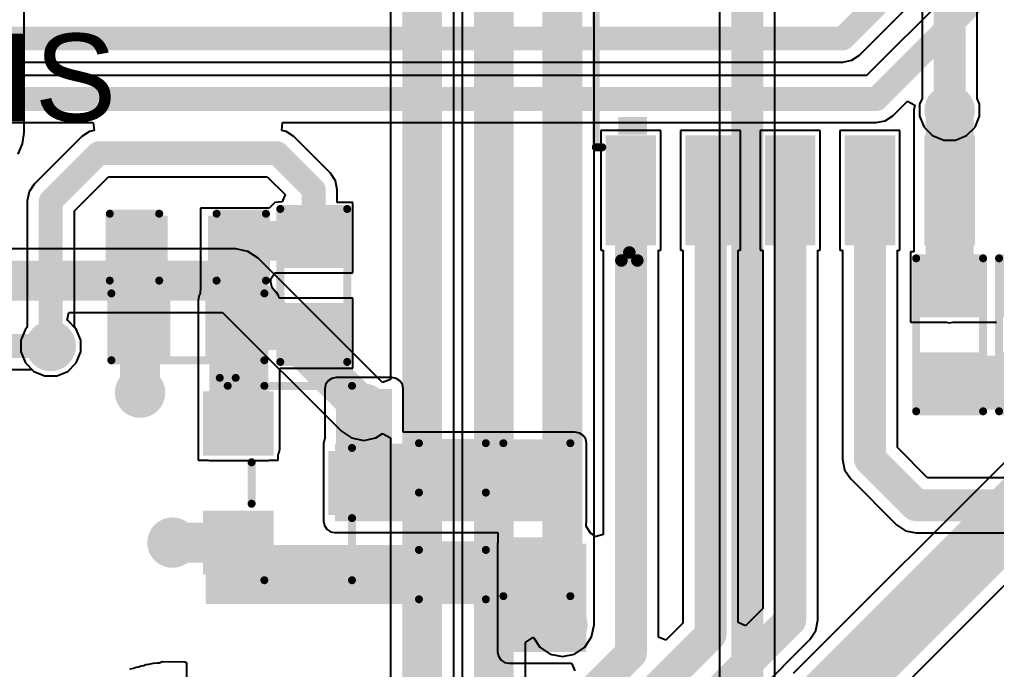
# Model space of a CAD drawing. Header units: millimetres. Extents: x -5 to 123, y 0 to 98.
# Drawn here: x 93.3 to 108.87, y 28.55 to 38.91 of the extents above; entities that cross this region are included whole.
import ezdxf

# ---------------------------------------------------------------- set-up
doc = ezdxf.new("R2010")
doc.units = ezdxf.units.MM
for name, color, linetype in [('BottomLayer', 5, 'Continuous'), ('BottomSolder', 6, 'Continuous'), ('TopLayer', 1, 'Continuous'), ('TopOverlay', 2, 'Continuous'), ('TopPaste', 8, 'Continuous'), ('TopSolder', 216, 'Continuous'), ('ViaHoleLayer', 16, 'Continuous')]:
    doc.layers.add(name, color=color, linetype=linetype)
doc.styles.add('Arial', font='', dxfattribs={"height": 0.2})
doc.styles.get('Arial').set_extended_font_data('Arial')

# ---------------------------------------------------------------- blocks, each defined once
blk = doc.blocks.new('SOIC_16_36')
at = {"layer": 'TopLayer'}
for points in [[(-3.475, 4.745), (-1.925, 4.745), (-1.925, 4.145), (-3.475, 4.145)], [(1.925, 4.745), (3.475, 4.745), (3.475, 4.145), (1.925, 4.145)], [(-3.475, 3.475), (-1.925, 3.475), (-1.925, 2.875), (-3.475, 2.875)], [(1.925, 3.475), (3.475, 3.475), (3.475, 2.875), (1.925, 2.875)], [(-3.475, 2.205), (-1.925, 2.205), (-1.925, 1.605), (-3.475, 1.605)], [(1.925, 2.205), (3.475, 2.205), (3.475, 1.605), (1.925, 1.605)], [(-3.475, 0.935), (-1.925, 0.935), (-1.925, 0.335), (-3.475, 0.335)], [(1.925, 0.935), (3.475, 0.935), (3.475, 0.335), (1.925, 0.335)], [(-3.475, -0.335), (-1.925, -0.335), (-1.925, -0.935), (-3.475, -0.935)], [(1.925, -0.335), (3.475, -0.335), (3.475, -0.935), (1.925, -0.935)], [(-3.475, -1.605), (-1.925, -1.605), (-1.925, -2.205), (-3.475, -2.205)], [(1.925, -1.605), (3.475, -1.605), (3.475, -2.205), (1.925, -2.205)], [(-3.475, -2.875), (-1.925, -2.875), (-1.925, -3.475), (-3.475, -3.475)], [(1.925, -2.875), (3.475, -2.875), (3.475, -3.475), (1.925, -3.475)], [(-3.475, -4.145), (-1.925, -4.145), (-1.925, -4.745), (-3.475, -4.745)], [(1.925, -4.145), (3.475, -4.145), (3.475, -4.745), (1.925, -4.745)]]:
    blk.add_hatch(color=1, dxfattribs=at).paths.add_polyline_path(points)
at = {"layer": 'TopOverlay'}
blk.add_hatch(color=2, dxfattribs=at).paths.add_polyline_path([(-1.811, 4.191), (-1.532, 4.191), (-1.532, 4.648), (-1.811, 4.648)])
at = {"layer": 'TopPaste'}
for points in [[(-3.475, 4.745), (-1.925, 4.745), (-1.925, 4.145), (-3.475, 4.145)], [(1.925, 4.745), (3.475, 4.745), (3.475, 4.145), (1.925, 4.145)], [(-3.475, 3.475), (-1.925, 3.475), (-1.925, 2.875), (-3.475, 2.875)], [(1.925, 3.475), (3.475, 3.475), (3.475, 2.875), (1.925, 2.875)], [(-3.475, 2.205), (-1.925, 2.205), (-1.925, 1.605), (-3.475, 1.605)], [(1.925, 2.205), (3.475, 2.205), (3.475, 1.605), (1.925, 1.605)], [(-3.475, 0.935), (-1.925, 0.935), (-1.925, 0.335), (-3.475, 0.335)], [(1.925, 0.935), (3.475, 0.935), (3.475, 0.335), (1.925, 0.335)], [(-3.475, -0.335), (-1.925, -0.335), (-1.925, -0.935), (-3.475, -0.935)], [(1.925, -0.335), (3.475, -0.335), (3.475, -0.935), (1.925, -0.935)], [(-3.475, -1.605), (-1.925, -1.605), (-1.925, -2.205), (-3.475, -2.205)], [(1.925, -1.605), (3.475, -1.605), (3.475, -2.205), (1.925, -2.205)], [(-3.475, -2.875), (-1.925, -2.875), (-1.925, -3.475), (-3.475, -3.475)], [(1.925, -2.875), (3.475, -2.875), (3.475, -3.475), (1.925, -3.475)], [(-3.475, -4.145), (-1.925, -4.145), (-1.925, -4.745), (-3.475, -4.745)], [(1.925, -4.145), (3.475, -4.145), (3.475, -4.745), (1.925, -4.745)]]:
    blk.add_hatch(color=8, dxfattribs=at).paths.add_polyline_path(points)
at = {"layer": 'TopSolder'}
for points in [[(-3.577, 4.847), (-1.823, 4.847), (-1.823, 4.043), (-3.577, 4.043)], [(1.823, 4.847), (3.577, 4.847), (3.577, 4.043), (1.823, 4.043)], [(-3.577, 3.577), (-1.823, 3.577), (-1.823, 2.773), (-3.577, 2.773)], [(1.823, 3.577), (3.577, 3.577), (3.577, 2.773), (1.823, 2.773)], [(-3.577, 2.307), (-1.823, 2.307), (-1.823, 1.503), (-3.577, 1.503)], [(1.823, 2.307), (3.577, 2.307), (3.577, 1.503), (1.823, 1.503)], [(-3.577, 1.037), (-1.823, 1.037), (-1.823, 0.233), (-3.577, 0.233)], [(1.823, 1.037), (3.577, 1.037), (3.577, 0.233), (1.823, 0.233)], [(-3.577, -0.233), (-1.823, -0.233), (-1.823, -1.037), (-3.577, -1.037)], [(1.823, -0.233), (3.577, -0.233), (3.577, -1.037), (1.823, -1.037)], [(-3.577, -1.503), (-1.823, -1.503), (-1.823, -2.307), (-3.577, -2.307)], [(1.823, -1.503), (3.577, -1.503), (3.577, -2.307), (1.823, -2.307)], [(-3.577, -2.773), (-1.823, -2.773), (-1.823, -3.577), (-3.577, -3.577)], [(1.823, -2.773), (3.577, -2.773), (3.577, -3.577), (1.823, -3.577)], [(-3.577, -4.043), (-1.823, -4.043), (-1.823, -4.847), (-3.577, -4.847)], [(1.823, -4.043), (3.577, -4.043), (3.577, -4.847), (1.823, -4.847)]]:
    blk.add_hatch(color=216, dxfattribs=at).paths.add_polyline_path(points)
at = {"layer": 'TopOverlay'}
for points, const_width in [([(-2.014, 5.004), (-2.014, 4.902)], 0.127), ([(-2.014, 5.004), (2.024, 5.004)], 0.127), ([(2.029, 5.002), (2.029, 4.902)], 0.127), ([(-3.818, 4.597), (-3.691, 4.47)], 0.2), ([(-3.818, 4.597), (-3.818, 4.343)], 0.2), ([(-3.691, 4.47), (-3.818, 4.343)], 0.2), ([(-2.014, -4.902), (-2.014, -5.004)], 0.127), ([(-2.014, -5.004), (2.024, -5.004)], 0.127), ([(2.029, -4.902), (2.029, -5.002)], 0.127)]:
    blk.add_lwpolyline(points, dxfattribs=dict(at, const_width=const_width))
for points, const_width in [([(-2.046, 5.004, 1), (-1.982, 5.004, 1)], 0.0635), ([(-2.046, 5.004, 1), (-1.982, 5.004, 1)], 0.0635), ([(1.993, 5.004, 1), (2.056, 5.004, 1)], 0.0635), ([(1.998, 5.002, 1), (2.061, 5.002, 1)], 0.0635), ([(-2.046, 4.902, 1), (-1.982, 4.902, 1)], 0.0635), ([(1.998, 4.902, 1), (2.061, 4.902, 1)], 0.0635), ([(-3.868, 4.597, 1), (-3.768, 4.597, 1)], 0.1), ([(-3.868, 4.597, 1), (-3.768, 4.597, 1)], 0.1), ([(-3.741, 4.47, 1), (-3.641, 4.47, 1)], 0.1), ([(-3.741, 4.47, 1), (-3.641, 4.47, 1)], 0.1), ([(-3.868, 4.343, 1), (-3.768, 4.343, 1)], 0.1), ([(-3.868, 4.343, 1), (-3.768, 4.343, 1)], 0.1), ([(-2.046, -4.902, 1), (-1.982, -4.902, 1)], 0.0635), ([(-2.046, -5.004, 1), (-1.982, -5.004, 1)], 0.0635), ([(-2.046, -5.004, 1), (-1.982, -5.004, 1)], 0.0635), ([(1.993, -5.004, 1), (2.056, -5.004, 1)], 0.0635), ([(1.998, -4.902, 1), (2.061, -4.902, 1)], 0.0635), ([(1.998, -5.002, 1), (2.061, -5.002, 1)], 0.0635)]:
    blk.add_lwpolyline(points, format="xyb", close=True, dxfattribs=dict(at, const_width=const_width))
blk = doc.blocks.new('RES_0603_56')
at = {"layer": 'TopLayer'}
for points in [[(-0.381, 0.4445), (-0.381, -0.4445), (-1.143, -0.4445), (-1.143, 0.4445)], [(1.143, 0.4445), (1.143, -0.4445), (0.381, -0.4445), (0.381, 0.4445)]]:
    blk.add_hatch(color=1, dxfattribs=at).paths.add_polyline_path(points)
at = {"layer": 'TopPaste'}
for points in [[(-0.381, 0.4445), (-0.381, -0.4445), (-1.143, -0.4445), (-1.143, 0.4445)], [(1.143, 0.4445), (1.143, -0.4445), (0.381, -0.4445), (0.381, 0.4445)]]:
    blk.add_hatch(color=8, dxfattribs=at).paths.add_polyline_path(points)
at = {"layer": 'TopSolder'}
for points in [[(-0.2794, 0.5461), (-0.2794, -0.5461), (-1.2446, -0.5461), (-1.2446, 0.5461)], [(1.2446, 0.5461), (1.2446, -0.5461), (0.2794, -0.5461), (0.2794, 0.5461)]]:
    blk.add_hatch(color=216, dxfattribs=at).paths.add_polyline_path(points)
at = {"layer": 'TopOverlay', "const_width": 0.127}
for points in [[(-1.2192, -0.5334), (-1.2192, 0.5334)], [(1.2192, 0.5334), (-1.2192, 0.5334)], [(1.2192, -0.5334), (1.2192, 0.5334)], [(1.2192, -0.5334), (-1.2192, -0.5334)]]:
    blk.add_lwpolyline(points, dxfattribs=at)
at = {"layer": 'TopOverlay', "const_width": 0.0635}
for points in [[(-1.25095, 0.5334, 1), (-1.18745, 0.5334, 1)], [(-1.25095, 0.5334, 1), (-1.18745, 0.5334, 1)], [(1.18745, 0.5334, 1), (1.25095, 0.5334, 1)], [(1.18745, 0.5334, 1), (1.25095, 0.5334, 1)], [(-1.25095, -0.5334, 1), (-1.18745, -0.5334, 1)], [(-1.25095, -0.5334, 1), (-1.18745, -0.5334, 1)], [(1.18745, -0.5334, 1), (1.25095, -0.5334, 1)], [(1.18745, -0.5334, 1), (1.25095, -0.5334, 1)]]:
    blk.add_lwpolyline(points, format="xyb", close=True, dxfattribs=at)
blk = doc.blocks.new('RES_0603_57')
at = {"layer": 'TopLayer'}
for points in [[(-0.381, 0.4445), (-0.381, -0.4445), (-1.143, -0.4445), (-1.143, 0.4445)], [(1.143, 0.4445), (1.143, -0.4445), (0.381, -0.4445), (0.381, 0.4445)]]:
    blk.add_hatch(color=1, dxfattribs=at).paths.add_polyline_path(points)
at = {"layer": 'TopPaste'}
for points in [[(-0.381, 0.4445), (-0.381, -0.4445), (-1.143, -0.4445), (-1.143, 0.4445)], [(1.143, 0.4445), (1.143, -0.4445), (0.381, -0.4445), (0.381, 0.4445)]]:
    blk.add_hatch(color=8, dxfattribs=at).paths.add_polyline_path(points)
at = {"layer": 'TopSolder'}
for points in [[(-0.2794, 0.5461), (-0.2794, -0.5461), (-1.2446, -0.5461), (-1.2446, 0.5461)], [(1.2446, 0.5461), (1.2446, -0.5461), (0.2794, -0.5461), (0.2794, 0.5461)]]:
    blk.add_hatch(color=216, dxfattribs=at).paths.add_polyline_path(points)
at = {"layer": 'TopOverlay', "const_width": 0.127}
for points in [[(-1.2192, 0.5334), (-1.2192, -0.5334)], [(1.2192, 0.5334), (-1.2192, 0.5334)], [(1.2192, 0.5334), (1.2192, -0.5334)], [(1.2192, -0.5334), (-1.2192, -0.5334)]]:
    blk.add_lwpolyline(points, dxfattribs=at)
at = {"layer": 'TopOverlay', "const_width": 0.0635}
for points in [[(-1.25095, 0.5334, 1), (-1.18745, 0.5334, 1)], [(-1.25095, 0.5334, 1), (-1.18745, 0.5334, 1)], [(1.18745, 0.5334, 1), (1.25095, 0.5334, 1)], [(1.18745, 0.5334, 1), (1.25095, 0.5334, 1)], [(-1.25095, -0.5334, 1), (-1.18745, -0.5334, 1)], [(-1.25095, -0.5334, 1), (-1.18745, -0.5334, 1)], [(1.18745, -0.5334, 1), (1.25095, -0.5334, 1)], [(1.18745, -0.5334, 1), (1.25095, -0.5334, 1)]]:
    blk.add_lwpolyline(points, format="xyb", close=True, dxfattribs=at)
blk = doc.blocks.new('RES_0603_58')
at = {"layer": 'TopLayer'}
for points in [[(-0.381, 0.4445), (-0.381, -0.4445), (-1.143, -0.4445), (-1.143, 0.4445)], [(1.143, 0.4445), (1.143, -0.4445), (0.381, -0.4445), (0.381, 0.4445)]]:
    blk.add_hatch(color=1, dxfattribs=at).paths.add_polyline_path(points)
at = {"layer": 'TopPaste'}
for points in [[(-0.381, 0.4445), (-0.381, -0.4445), (-1.143, -0.4445), (-1.143, 0.4445)], [(1.143, 0.4445), (1.143, -0.4445), (0.381, -0.4445), (0.381, 0.4445)]]:
    blk.add_hatch(color=8, dxfattribs=at).paths.add_polyline_path(points)
at = {"layer": 'TopSolder'}
for points in [[(-0.2794, 0.5461), (-0.2794, -0.5461), (-1.2446, -0.5461), (-1.2446, 0.5461)], [(1.2446, 0.5461), (1.2446, -0.5461), (0.2794, -0.5461), (0.2794, 0.5461)]]:
    blk.add_hatch(color=216, dxfattribs=at).paths.add_polyline_path(points)
at = {"layer": 'TopOverlay', "const_width": 0.127}
for points in [[(-1.2192, 0.5334), (-1.2192, -0.5334)], [(-1.2192, 0.5334), (1.2192, 0.5334)], [(1.2192, 0.5334), (1.2192, -0.5334)], [(-1.2192, -0.5334), (1.2192, -0.5334)]]:
    blk.add_lwpolyline(points, dxfattribs=at)
at = {"layer": 'TopOverlay', "const_width": 0.0635}
for points in [[(-1.25095, 0.5334, 1), (-1.18745, 0.5334, 1)], [(-1.25095, 0.5334, 1), (-1.18745, 0.5334, 1)], [(1.18745, 0.5334, 1), (1.25095, 0.5334, 1)], [(1.18745, 0.5334, 1), (1.25095, 0.5334, 1)], [(-1.25095, -0.5334, 1), (-1.18745, -0.5334, 1)], [(-1.25095, -0.5334, 1), (-1.18745, -0.5334, 1)], [(1.18745, -0.5334, 1), (1.25095, -0.5334, 1)], [(1.18745, -0.5334, 1), (1.25095, -0.5334, 1)]]:
    blk.add_lwpolyline(points, format="xyb", close=True, dxfattribs=at)
blk = doc.blocks.new('RES_0603_68')
at = {"layer": 'TopLayer'}
for points in [[(-0.381, 0.4445), (-0.381, -0.4445), (-1.143, -0.4445), (-1.143, 0.4445)], [(1.143, 0.4445), (1.143, -0.4445), (0.381, -0.4445), (0.381, 0.4445)]]:
    blk.add_hatch(color=1, dxfattribs=at).paths.add_polyline_path(points)
at = {"layer": 'TopPaste'}
for points in [[(-0.381, 0.4445), (-0.381, -0.4445), (-1.143, -0.4445), (-1.143, 0.4445)], [(1.143, 0.4445), (1.143, -0.4445), (0.381, -0.4445), (0.381, 0.4445)]]:
    blk.add_hatch(color=8, dxfattribs=at).paths.add_polyline_path(points)
at = {"layer": 'TopSolder'}
for points in [[(-0.2794, 0.5461), (-0.2794, -0.5461), (-1.2446, -0.5461), (-1.2446, 0.5461)], [(1.2446, 0.5461), (1.2446, -0.5461), (0.2794, -0.5461), (0.2794, 0.5461)]]:
    blk.add_hatch(color=216, dxfattribs=at).paths.add_polyline_path(points)
at = {"layer": 'TopOverlay', "const_width": 0.127}
for points in [[(-1.2192, 0.5334), (-1.2192, -0.5334)], [(-1.2192, 0.5334), (1.2192, 0.5334)], [(1.2192, 0.5334), (1.2192, -0.5334)], [(-1.2192, -0.5334), (1.2192, -0.5334)]]:
    blk.add_lwpolyline(points, dxfattribs=at)
at = {"layer": 'TopOverlay', "const_width": 0.0635}
for points in [[(-1.25095, 0.5334, 1), (-1.18745, 0.5334, 1)], [(-1.25095, 0.5334, 1), (-1.18745, 0.5334, 1)], [(1.18745, 0.5334, 1), (1.25095, 0.5334, 1)], [(1.18745, 0.5334, 1), (1.25095, 0.5334, 1)], [(-1.25095, -0.5334, 1), (-1.18745, -0.5334, 1)], [(-1.25095, -0.5334, 1), (-1.18745, -0.5334, 1)], [(1.18745, -0.5334, 1), (1.25095, -0.5334, 1)], [(1.18745, -0.5334, 1), (1.25095, -0.5334, 1)]]:
    blk.add_lwpolyline(points, format="xyb", close=True, dxfattribs=at)
blk = doc.blocks.new('RES_0603_73')
at = {"layer": 'TopLayer'}
for points in [[(-0.381, 0.4445), (-0.381, -0.4445), (-1.143, -0.4445), (-1.143, 0.4445)], [(1.143, 0.4445), (1.143, -0.4445), (0.381, -0.4445), (0.381, 0.4445)]]:
    blk.add_hatch(color=1, dxfattribs=at).paths.add_polyline_path(points)
at = {"layer": 'TopPaste'}
for points in [[(-0.381, 0.4445), (-0.381, -0.4445), (-1.143, -0.4445), (-1.143, 0.4445)], [(1.143, 0.4445), (1.143, -0.4445), (0.381, -0.4445), (0.381, 0.4445)]]:
    blk.add_hatch(color=8, dxfattribs=at).paths.add_polyline_path(points)
at = {"layer": 'TopSolder'}
for points in [[(-0.2794, 0.5461), (-0.2794, -0.5461), (-1.2446, -0.5461), (-1.2446, 0.5461)], [(1.2446, 0.5461), (1.2446, -0.5461), (0.2794, -0.5461), (0.2794, 0.5461)]]:
    blk.add_hatch(color=216, dxfattribs=at).paths.add_polyline_path(points)
at = {"layer": 'TopOverlay', "const_width": 0.127}
for points in [[(-1.2192, 0.5334), (-1.2192, -0.5334)], [(-1.2192, 0.5334), (1.2192, 0.5334)], [(1.2192, 0.5334), (1.2192, -0.5334)], [(-1.2192, -0.5334), (1.2192, -0.5334)]]:
    blk.add_lwpolyline(points, dxfattribs=at)
at = {"layer": 'TopOverlay', "const_width": 0.0635}
for points in [[(-1.25095, 0.5334, 1), (-1.18745, 0.5334, 1)], [(-1.25095, 0.5334, 1), (-1.18745, 0.5334, 1)], [(1.18745, 0.5334, 1), (1.25095, 0.5334, 1)], [(1.18745, 0.5334, 1), (1.25095, 0.5334, 1)], [(-1.25095, -0.5334, 1), (-1.18745, -0.5334, 1)], [(-1.25095, -0.5334, 1), (-1.18745, -0.5334, 1)], [(1.18745, -0.5334, 1), (1.25095, -0.5334, 1)], [(1.18745, -0.5334, 1), (1.25095, -0.5334, 1)]]:
    blk.add_lwpolyline(points, format="xyb", close=True, dxfattribs=at)
blk = doc.blocks.new('SOT_23_77')
at = {"layer": 'TopLayer'}
for points in [[(-0.41, 1.46), (0.41, 1.46), (0.41, 0.54), (-0.41, 0.54)], [(-1.36, -0.54), (-0.54, -0.54), (-0.54, -1.46), (-1.36, -1.46)], [(0.54, -0.54), (1.36, -0.54), (1.36, -1.46), (0.54, -1.46)]]:
    blk.add_hatch(color=1, dxfattribs=at).paths.add_polyline_path(points)
at = {"layer": 'TopPaste'}
for points in [[(-0.41, 1.46), (0.41, 1.46), (0.41, 0.54), (-0.41, 0.54)], [(-1.36, -0.54), (-0.54, -0.54), (-0.54, -1.46), (-1.36, -1.46)], [(0.54, -0.54), (1.36, -0.54), (1.36, -1.46), (0.54, -1.46)]]:
    blk.add_hatch(color=8, dxfattribs=at).paths.add_polyline_path(points)
at = {"layer": 'TopSolder'}
for points in [[(-0.512, 1.562), (0.512, 1.562), (0.512, 0.438), (-0.512, 0.438)], [(-1.462, -0.438), (-0.438, -0.438), (-0.438, -1.562), (-1.462, -1.562)], [(0.438, -0.438), (1.462, -0.438), (1.462, -1.562), (0.438, -1.562)]]:
    blk.add_hatch(color=216, dxfattribs=at).paths.add_polyline_path(points)
at = {"layer": 'TopOverlay', "const_width": 0.127}
for points in [[(-0.559, 0.813), (-1.549, 0.813)], [(-1.549, -0.584), (-1.549, 0.813)], [(1.549, 0.813), (0.559, 0.813)], [(1.549, -0.584), (1.549, 0.813)], [(0.33, -0.787), (-0.33, -0.787)], [(-1.676, -1.295), (-1.676, -1.041)], [(-1.549, -1.168), (-1.676, -1.041)], [(-1.676, -1.295), (-1.549, -1.168)]]:
    blk.add_lwpolyline(points, dxfattribs=at)
at = {"layer": 'TopOverlay', "const_width": 0.0635}
for points in [[(-1.581, 0.813, 1), (-1.518, 0.813, 1)], [(-1.581, 0.813, 1), (-1.518, 0.813, 1)], [(-0.591, 0.813, 1), (-0.527, 0.813, 1)], [(0.527, 0.813, 1), (0.591, 0.813, 1)], [(1.518, 0.813, 1), (1.581, 0.813, 1)], [(1.518, 0.813, 1), (1.581, 0.813, 1)], [(-1.581, -0.584, 1), (-1.518, -0.584, 1)], [(1.518, -0.584, 1), (1.581, -0.584, 1)], [(-0.362, -0.787, 1), (-0.298, -0.787, 1)], [(0.298, -0.787, 1), (0.362, -0.787, 1)], [(-1.708, -1.041, 1), (-1.645, -1.041, 1)], [(-1.708, -1.041, 1), (-1.645, -1.041, 1)], [(-1.708, -1.295, 1), (-1.645, -1.295, 1)], [(-1.708, -1.295, 1), (-1.645, -1.295, 1)], [(-1.581, -1.168, 1), (-1.518, -1.168, 1)], [(-1.581, -1.168, 1), (-1.518, -1.168, 1)]]:
    blk.add_lwpolyline(points, format="xyb", close=True, dxfattribs=at)
blk = doc.blocks.new('CAP_0603_125')
at = {"layer": 'TopLayer'}
for points in [[(-0.381, 0.445), (-0.381, -0.445), (-1.143, -0.445), (-1.143, 0.445)], [(1.143, 0.445), (1.143, -0.445), (0.381, -0.445), (0.381, 0.445)]]:
    blk.add_hatch(color=1, dxfattribs=at).paths.add_polyline_path(points)
at = {"layer": 'TopPaste'}
for points in [[(-0.381, 0.445), (-0.381, -0.445), (-1.143, -0.445), (-1.143, 0.445)], [(1.143, 0.445), (1.143, -0.445), (0.381, -0.445), (0.381, 0.445)]]:
    blk.add_hatch(color=8, dxfattribs=at).paths.add_polyline_path(points)
at = {"layer": 'TopSolder'}
for points in [[(-0.321, 0.504), (-0.321, -0.504), (-1.203, -0.504), (-1.203, 0.504)], [(1.203, 0.504), (1.203, -0.504), (0.321, -0.504), (0.321, 0.504)]]:
    blk.add_hatch(color=216, dxfattribs=at).paths.add_polyline_path(points)
at = {"layer": 'TopOverlay', "const_width": 0.127}
for points in [[(-1.245, -0.533), (-1.245, 0.533)], [(-0.457, 0.533), (-1.245, 0.533)], [(1.245, 0.533), (0.457, 0.533)], [(1.245, -0.533), (1.245, 0.533)], [(-0.457, -0.533), (-1.245, -0.533)], [(1.245, -0.533), (0.457, -0.533)]]:
    blk.add_lwpolyline(points, dxfattribs=at)
at = {"layer": 'TopOverlay', "const_width": 0.0635}
for points in [[(-1.276, 0.533, 1), (-1.213, 0.533, 1)], [(-1.276, 0.533, 1), (-1.213, 0.533, 1)], [(-0.489, 0.533, 1), (-0.425, 0.533, 1)], [(0.425, 0.533, 1), (0.489, 0.533, 1)], [(1.213, 0.533, 1), (1.276, 0.533, 1)], [(1.213, 0.533, 1), (1.276, 0.533, 1)], [(-1.276, -0.533, 1), (-1.213, -0.533, 1)], [(-1.276, -0.533, 1), (-1.213, -0.533, 1)], [(-0.489, -0.533, 1), (-0.425, -0.533, 1)], [(0.425, -0.533, 1), (0.489, -0.533, 1)], [(1.213, -0.533, 1), (1.276, -0.533, 1)], [(1.213, -0.533, 1), (1.276, -0.533, 1)]]:
    blk.add_lwpolyline(points, format="xyb", close=True, dxfattribs=at)
blk = doc.blocks.new('CAP_0603_126')
at = {"layer": 'TopLayer'}
for points in [[(-0.381, 0.445), (-0.381, -0.445), (-1.143, -0.445), (-1.143, 0.445)], [(1.143, 0.445), (1.143, -0.445), (0.381, -0.445), (0.381, 0.445)]]:
    blk.add_hatch(color=1, dxfattribs=at).paths.add_polyline_path(points)
at = {"layer": 'TopPaste'}
for points in [[(-0.381, 0.445), (-0.381, -0.445), (-1.143, -0.445), (-1.143, 0.445)], [(1.143, 0.445), (1.143, -0.445), (0.381, -0.445), (0.381, 0.445)]]:
    blk.add_hatch(color=8, dxfattribs=at).paths.add_polyline_path(points)
at = {"layer": 'TopSolder'}
for points in [[(-0.321, 0.504), (-0.321, -0.504), (-1.203, -0.504), (-1.203, 0.504)], [(1.203, 0.504), (1.203, -0.504), (0.321, -0.504), (0.321, 0.504)]]:
    blk.add_hatch(color=216, dxfattribs=at).paths.add_polyline_path(points)
at = {"layer": 'TopOverlay', "const_width": 0.127}
for points in [[(-1.245, 0.533), (-1.245, -0.533)], [(-0.457, 0.533), (-1.245, 0.533)], [(1.245, 0.533), (0.457, 0.533)], [(1.245, 0.533), (1.245, -0.533)], [(-0.457, -0.533), (-1.245, -0.533)], [(1.245, -0.533), (0.457, -0.533)]]:
    blk.add_lwpolyline(points, dxfattribs=at)
at = {"layer": 'TopOverlay', "const_width": 0.0635}
for points in [[(-1.276, 0.533, 1), (-1.213, 0.533, 1)], [(-1.276, 0.533, 1), (-1.213, 0.533, 1)], [(-0.489, 0.533, 1), (-0.425, 0.533, 1)], [(0.425, 0.533, 1), (0.489, 0.533, 1)], [(1.213, 0.533, 1), (1.276, 0.533, 1)], [(1.213, 0.533, 1), (1.276, 0.533, 1)], [(-1.276, -0.533, 1), (-1.213, -0.533, 1)], [(-1.276, -0.533, 1), (-1.213, -0.533, 1)], [(-0.489, -0.533, 1), (-0.425, -0.533, 1)], [(0.425, -0.533, 1), (0.489, -0.533, 1)], [(1.213, -0.533, 1), (1.276, -0.533, 1)], [(1.213, -0.533, 1), (1.276, -0.533, 1)]]:
    blk.add_lwpolyline(points, format="xyb", close=True, dxfattribs=at)

msp = doc.modelspace()

# ---------------------------------------------------------------- hatches: boundary and pattern name
at = {"layer": 'BottomLayer'}
h = msp.add_hatch(color=5, dxfattribs=at)
edge = h.paths.add_edge_path()
edge.add_arc((108.128, 37.465), 0.3, 0, 360)
h = msp.add_hatch(color=5, dxfattribs=at)
edge = h.paths.add_edge_path()
edge.add_arc((93.802, 33.706), 0.3, 0, 360)
h = msp.add_hatch(color=5, dxfattribs=at)
edge = h.paths.add_edge_path()
edge.add_arc((95.225, 32.962), 0.3, 0, 360)
h = msp.add_hatch(color=5, dxfattribs=at)
edge = h.paths.add_edge_path()
edge.add_arc((98.79, 32.706), 0.3, 0, 360)
h = msp.add_hatch(color=5, dxfattribs=at)
edge = h.paths.add_edge_path()
edge.add_arc((95.741, 30.571), 0.3, 0, 360)
h = msp.add_hatch(color=5, dxfattribs=at)
edge = h.paths.add_edge_path()
edge.add_arc((101.956, 29.261), 0.3, 0, 360)
at = {"layer": 'BottomSolder'}
h = msp.add_hatch(color=6, dxfattribs=at)
edge = h.paths.add_edge_path()
edge.add_arc((108.128, 37.465), 0.402, 0, 360)
h = msp.add_hatch(color=6, dxfattribs=at)
edge = h.paths.add_edge_path()
edge.add_arc((93.802, 33.706), 0.402, 0, 360)
h = msp.add_hatch(color=6, dxfattribs=at)
edge = h.paths.add_edge_path()
edge.add_arc((95.225, 32.962), 0.402, 0, 360)
h = msp.add_hatch(color=6, dxfattribs=at)
edge = h.paths.add_edge_path()
edge.add_arc((98.79, 32.706), 0.402, 0, 360)
h = msp.add_hatch(color=6, dxfattribs=at)
edge = h.paths.add_edge_path()
edge.add_arc((95.741, 30.571), 0.402, 0, 360)
h = msp.add_hatch(color=6, dxfattribs=at)
edge = h.paths.add_edge_path()
edge.add_arc((101.956, 29.261), 0.402, 0, 360)
at = {"layer": 'TopLayer'}
h = msp.add_hatch(color=1, dxfattribs=at)
edge = h.paths.add_edge_path()
edge.add_arc((108.128, 37.465), 0.3, 0, 360)
for points in [[(96.33, 34.43), (96.33, 32.061), (97.269, 32.061), (97.269, 34.43)], [(107.658, 32.69), (112.344, 32.69), (112.344, 33.553), (107.658, 33.553)], [(98.349, 33.021), (98.349, 31.115), (99.238, 31.115), (99.238, 33.021)], [(98.33, 30.912), (102.161, 30.912), (102.161, 32.151), (98.33, 32.151)], [(97.25, 29.591), (97.25, 30.99), (96.272, 30.99), (96.272, 29.591)], [(96.33, 29.591), (100.724, 29.591), (100.724, 30.531), (96.33, 30.531)], [(102.337, 28.829), (102.337, 30.556), (101.105, 30.556), (101.105, 28.829)]]:
    msp.add_hatch(color=1, dxfattribs=at).paths.add_polyline_path(points)
h = msp.add_hatch(color=1, dxfattribs=at)
edge = h.paths.add_edge_path()
edge.add_arc((93.802, 33.706), 0.3, 0, 360)
h = msp.add_hatch(color=1, dxfattribs=at)
edge = h.paths.add_edge_path()
edge.add_arc((95.225, 32.962), 0.3, 0, 360)
h = msp.add_hatch(color=1, dxfattribs=at)
edge = h.paths.add_edge_path()
edge.add_arc((98.79, 32.706), 0.3, 0, 360)
h = msp.add_hatch(color=1, dxfattribs=at)
edge = h.paths.add_edge_path()
edge.add_arc((95.741, 30.571), 0.3, 0, 360)
h = msp.add_hatch(color=1, dxfattribs=at)
edge = h.paths.add_edge_path()
edge.add_arc((101.956, 29.261), 0.3, 0, 360)
at = {"layer": 'TopSolder'}
h = msp.add_hatch(color=216, dxfattribs=at)
edge = h.paths.add_edge_path()
edge.add_arc((108.128, 37.465), 0.402, 0, 360)
h = msp.add_hatch(color=216, dxfattribs=at)
edge = h.paths.add_edge_path()
edge.add_arc((93.802, 33.706), 0.402, 0, 360)
h = msp.add_hatch(color=216, dxfattribs=at)
edge = h.paths.add_edge_path()
edge.add_arc((95.225, 32.962), 0.402, 0, 360)
h = msp.add_hatch(color=216, dxfattribs=at)
edge = h.paths.add_edge_path()
edge.add_arc((98.79, 32.706), 0.402, 0, 360)
h = msp.add_hatch(color=216, dxfattribs=at)
edge = h.paths.add_edge_path()
edge.add_arc((95.741, 30.571), 0.402, 0, 360)
h = msp.add_hatch(color=216, dxfattribs=at)
edge = h.paths.add_edge_path()
edge.add_arc((101.956, 29.261), 0.402, 0, 360)
at = {"layer": 'ViaHoleLayer'}
h = msp.add_hatch(color=16, dxfattribs=at)
edge = h.paths.add_edge_path()
edge.add_arc((108.128, 37.465), 0.15, 0, 360)
h = msp.add_hatch(color=16, dxfattribs=at)
edge = h.paths.add_edge_path()
edge.add_arc((93.802, 33.706), 0.15, 0, 360)
h = msp.add_hatch(color=16, dxfattribs=at)
edge = h.paths.add_edge_path()
edge.add_arc((95.225, 32.962), 0.15, 0, 360)
h = msp.add_hatch(color=16, dxfattribs=at)
edge = h.paths.add_edge_path()
edge.add_arc((98.79, 32.706), 0.15, 0, 360)
h = msp.add_hatch(color=16, dxfattribs=at)
edge = h.paths.add_edge_path()
edge.add_arc((95.741, 30.571), 0.15, 0, 360)
h = msp.add_hatch(color=16, dxfattribs=at)
edge = h.paths.add_edge_path()
edge.add_arc((101.956, 29.261), 0.15, 0, 360)

# ---------------------------------------------------------------- linework, layer by layer
at = {"layer": 'BottomLayer'}
for p, q in [((100.358, 51.317), (100.358, 27.305)), ((99.215, 49.352), (99.215, 33.174)), ((100.225, 26.295), (100.225, 49.352)), ((108.568, 37.651), (108.568, 42.697)), ((107.688, 42.515), (107.688, 37.651)), ((105.342, 28.238), (105.342, 42.469)), ((104.462, 42.286), (104.462, 23.017)), ((102.461, 29.261), (102.461, 42.189)), ((93.376, 37.109), (93.376, 39.822)), ((107.688, 37.651), (107.65, 37.56)), ((107.65, 37.56), (107.65, 37.37)), ((108.606, 37.56), (108.568, 37.651)), ((108.606, 37.37), (108.606, 37.56)), ((107.65, 37.37), (107.723, 37.194)), ((108.533, 37.194), (108.606, 37.37)), ((93.353, 36.93), (93.376, 37.109)), ((107.723, 37.194), (107.857, 37.06)), ((107.857, 37.06), (108.033, 36.987)), ((108.223, 36.987), (108.398, 37.06)), ((108.398, 37.06), (108.533, 37.194)), ((93.284, 36.764), (93.353, 36.93)), ((108.033, 36.987), (108.223, 36.987)), ((96.749, 35.252), (84.309, 35.252)), ((96.942, 35.214), (96.749, 35.252)), ((97.106, 35.104), (96.942, 35.214)), ((99.088, 33.122), (97.106, 35.104)), ((94.062, 34.115), (94.088, 34.242)), ((94.073, 34.111), (94.062, 34.115)), ((94.207, 33.976), (94.073, 34.111)), ((94.088, 34.242), (96.539, 34.242)), ((96.539, 34.242), (98.433, 32.349)), ((94.28, 33.801), (94.207, 33.976)), ((94.28, 33.611), (94.28, 33.801)), ((111.046, 33.897), (105.632, 28.483)), ((94.207, 33.435), (94.28, 33.611)), ((83.871, 33.33), (93.502, 33.33)), ((93.502, 33.33), (93.532, 33.301)), ((94.073, 33.301), (94.207, 33.435)), ((93.532, 33.301), (93.707, 33.228)), ((93.707, 33.228), (93.897, 33.228)), ((93.897, 33.228), (94.073, 33.301)), ((99.215, 33.174), (99.088, 33.122)), ((106.813, 27.708), (111.821, 32.716)), ((98.433, 32.349), (98.597, 32.239)), ((98.597, 32.239), (98.79, 32.201)), ((98.79, 32.201), (98.983, 32.239)), ((98.983, 32.239), (99.088, 32.309)), ((99.088, 32.309), (99.215, 32.242)), ((99.215, 32.242), (99.215, 26.086)), ((102.422, 29.068), (102.461, 29.261)), ((101.368, 28.981), (101.486, 29.059)), ((101.368, 27.514), (101.368, 28.981)), ((101.486, 29.059), (101.495, 29.058)), ((101.495, 29.058), (101.599, 28.904)), ((102.313, 28.904), (102.422, 29.068)), ((101.599, 28.904), (101.762, 28.794)), ((102.149, 28.794), (102.313, 28.904)), ((101.762, 28.794), (101.956, 28.756)), ((101.956, 28.756), (102.149, 28.794))]:
    msp.add_line(p, q, dxfattribs=at)
for points, const_width in [([(100.863, 27.305), (100.863, 52.773)], 0.635), ([(99.72, 26.086), (99.72, 49.352)], 0.635), ([(108.128, 37.465), (108.128, 42.697)], 0.508), ([(104.902, 22.606), (104.902, 42.469)], 0.508), ([(101.956, 29.261), (101.956, 42.189)], 0.635), ([(84.099, 34.747), (96.749, 34.747)], 0.635), ([(96.749, 34.747), (98.79, 32.706)], 0.635), ([(83.871, 33.706), (93.802, 33.706)], 0.381), ([(106.121, 27.994), (111.535, 33.408)], 1.016)]:
    msp.add_lwpolyline(points, dxfattribs=dict(at, const_width=const_width))
for points, const_width in [([(108.001, 37.465, 1), (108.255, 37.465, 1)], 0.254), ([(96.59, 34.747, 1), (96.907, 34.747, 1)], 0.318), ([(96.59, 34.747, 1), (96.907, 34.747, 1)], 0.318), ([(93.707, 33.706, 1), (93.897, 33.706, 1)], 0.191), ([(98.631, 32.706, 1), (98.949, 32.706, 1)], 0.318), ([(101.797, 29.261, 1), (102.114, 29.261, 1)], 0.318)]:
    msp.add_lwpolyline(points, format="xyb", close=True, dxfattribs=dict(at, const_width=const_width))
at = {"layer": 'TopLayer'}
for p, q in [((109.022, 40.237), (106.804, 38.018)), ((106.692, 38.342), (108.393, 40.044)), ((106.57, 38.261), (106.692, 38.342)), ((92.05, 38.232), (106.426, 38.232)), ((106.426, 38.232), (106.57, 38.261)), ((106.804, 38.018), (91.435, 38.018)), ((107.225, 37.377), (107.457, 37.61)), ((107.457, 37.61), (107.574, 37.547)), ((107.574, 37.547), (107.558, 37.465)), ((107.103, 37.296), (107.225, 37.377)), ((107.558, 37.465), (107.558, 35.204)), ((91.435, 37.267), (94.479, 37.267)), ((94.479, 37.267), (94.492, 37.14)), ((97.482, 37.14), (97.494, 37.267)), ((97.494, 37.267), (106.959, 37.267)), ((106.959, 37.267), (107.103, 37.296)), ((94.42, 37.126), (94.299, 37.045)), ((94.492, 37.14), (94.42, 37.126)), ((97.553, 37.126), (97.482, 37.14)), ((97.675, 37.045), (97.553, 37.126)), ((103.526, 37.14), (102.57, 37.14)), ((102.57, 37.14), (102.57, 35.235)), ((103.526, 35.235), (103.526, 37.14)), ((104.796, 37.14), (103.84, 37.14)), ((103.84, 37.14), (103.84, 35.235)), ((104.796, 35.235), (104.796, 37.14)), ((106.066, 37.14), (105.11, 37.14)), ((105.11, 37.14), (105.11, 35.235)), ((106.066, 35.235), (106.066, 37.14)), ((107.336, 37.14), (106.38, 37.14)), ((106.38, 37.14), (106.38, 35.235)), ((107.336, 35.235), (107.336, 37.14)), ((94.299, 37.045), (93.537, 36.283)), ((98.259, 36.461), (97.675, 37.045)), ((98.34, 36.339), (98.259, 36.461)), ((93.537, 36.283), (93.455, 36.161)), ((94.178, 35.862), (94.72, 36.404)), ((94.72, 36.404), (97.253, 36.404)), ((97.253, 36.404), (97.538, 36.119)), ((98.369, 36.195), (98.34, 36.339)), ((93.455, 36.161), (93.427, 36.017)), ((98.369, 35.992), (98.369, 36.195)), ((93.427, 36.017), (93.427, 34.006)), ((97.371, 35.992), (97.285, 35.903)), ((97.492, 36.006), (97.371, 35.992)), ((97.371, 35.992), (97.371, 35.992)), ((97.538, 36.119), (97.492, 36.006)), ((98.615, 35.992), (98.369, 35.992)), ((98.615, 34.874), (98.615, 35.992)), ((94.178, 34.006), (94.178, 35.862)), ((97.285, 35.903), (96.19, 35.903)), ((96.19, 35.903), (96.19, 34.76)), ((102.57, 35.235), (102.608, 35.235)), ((102.608, 35.235), (102.608, 30.699)), ((103.488, 29.063), (103.488, 35.235)), ((103.488, 35.235), (103.526, 35.235)), ((103.84, 35.235), (103.878, 35.235)), ((103.878, 35.235), (103.878, 29.286)), ((104.758, 29.296), (104.758, 35.235)), ((104.758, 35.235), (104.796, 35.235)), ((105.11, 35.235), (105.148, 35.235)), ((105.148, 35.235), (105.148, 29.519)), ((106.028, 29.337), (106.028, 35.235)), ((106.028, 35.235), (106.066, 35.235)), ((106.38, 35.235), (106.418, 35.235)), ((106.418, 35.235), (106.418, 31.902)), ((107.298, 32.085), (107.298, 35.235)), ((107.298, 35.235), (107.336, 35.235)), ((107.558, 35.204), (107.505, 35.204)), ((107.505, 35.204), (107.505, 34.087)), ((96.19, 34.76), (96.19, 34.658)), ((97.307, 34.774), (97.371, 34.874)), ((97.307, 34.717), (97.307, 34.774)), ((97.371, 34.874), (98.615, 34.874)), ((96.19, 34.658), (96.185, 34.533)), ((97.329, 34.632), (97.307, 34.717)), ((97.388, 34.565), (97.329, 34.632)), ((96.163, 34.499), (96.149, 34.43)), ((96.149, 34.43), (96.149, 32.061)), ((96.185, 34.533), (96.163, 34.499)), ((97.397, 34.558), (97.388, 34.565)), ((97.437, 34.499), (97.397, 34.558)), ((97.443, 34.468), (97.437, 34.499)), ((98.615, 34.468), (97.443, 34.468)), ((98.615, 33.35), (98.615, 34.468)), ((93.397, 33.976), (93.324, 33.801)), ((93.427, 34.006), (93.397, 33.976)), ((94.207, 33.976), (94.178, 34.006)), ((94.28, 33.801), (94.207, 33.976)), ((107.505, 34.087), (108.073, 34.087)), ((108.073, 34.087), (108.128, 34.076)), ((108.128, 34.076), (108.183, 34.087)), ((108.183, 34.087), (108.699, 34.087)), ((108.699, 34.087), (108.826, 34.087)), ((108.826, 34.087), (108.877, 34.087)), ((93.324, 33.801), (93.324, 33.611)), ((94.28, 33.611), (94.28, 33.801)), ((93.324, 33.611), (93.397, 33.435)), ((94.207, 33.435), (94.28, 33.611)), ((93.397, 33.435), (93.532, 33.301)), ((94.073, 33.301), (94.207, 33.435)), ((97.451, 32.061), (97.451, 33.35)), ((97.451, 33.35), (98.615, 33.35)), ((93.532, 33.301), (93.707, 33.228)), ((93.707, 33.228), (93.897, 33.228)), ((93.897, 33.228), (94.073, 33.301)), ((98.279, 33.189), (98.221, 33.15)), ((98.349, 33.203), (98.279, 33.189)), ((99.238, 33.203), (98.349, 33.203)), ((99.307, 33.189), (99.238, 33.203)), ((99.366, 33.15), (99.307, 33.189)), ((98.181, 33.091), (98.168, 33.021)), ((98.168, 33.021), (98.168, 32.227)), ((98.221, 33.15), (98.181, 33.091)), ((99.405, 33.091), (99.366, 33.15)), ((99.419, 33.021), (99.405, 33.091)), ((99.419, 32.332), (99.419, 33.021)), ((102.161, 32.332), (99.419, 32.332)), ((102.23, 32.318), (102.161, 32.332)), ((102.289, 32.279), (102.23, 32.318)), ((102.328, 32.22), (102.289, 32.279)), ((98.163, 32.22), (98.149, 32.151)), ((98.149, 32.151), (98.149, 30.912)), ((98.168, 32.227), (98.163, 32.22)), ((102.342, 32.151), (102.328, 32.22)), ((102.342, 30.912), (102.342, 32.151)), ((107.777, 31.606), (107.298, 32.085)), ((96.149, 32.061), (96.152, 32.044)), ((96.152, 32.044), (96.152, 31.884)), ((97.428, 31.979), (97.437, 31.992)), ((97.428, 31.884), (97.428, 31.979)), ((97.437, 31.992), (97.451, 32.061)), ((96.152, 31.884), (96.312, 31.884)), ((96.312, 31.884), (96.33, 31.88)), ((96.33, 31.88), (97.269, 31.88)), ((97.269, 31.88), (97.287, 31.884)), ((97.287, 31.884), (97.428, 31.884)), ((106.418, 31.902), (106.451, 31.734)), ((106.451, 31.734), (106.546, 31.591)), ((106.546, 31.591), (107.283, 30.854)), ((113.055, 31.606), (107.777, 31.606)), ((98.149, 30.912), (98.163, 30.842)), ((98.163, 30.842), (98.202, 30.784)), ((102.333, 30.864), (102.342, 30.912)), ((102.334, 30.834), (102.333, 30.864)), ((102.402, 30.724), (102.334, 30.834)), ((107.283, 30.854), (107.426, 30.759)), ((98.202, 30.784), (98.261, 30.744)), ((98.261, 30.744), (98.33, 30.731)), ((98.33, 30.731), (100.927, 30.731)), ((100.927, 30.731), (100.927, 30.574)), ((102.406, 30.724), (102.402, 30.724)), ((102.465, 30.684), (102.406, 30.724)), ((102.481, 30.661), (102.465, 30.684)), ((102.608, 30.699), (102.481, 30.661)), ((107.426, 30.759), (107.594, 30.726)), ((107.594, 30.726), (112.873, 30.726)), ((100.927, 30.574), (100.923, 30.556)), ((100.923, 30.556), (100.923, 28.829)), ((105.148, 29.519), (104.875, 29.247)), ((103.878, 29.286), (103.605, 29.014)), ((104.875, 29.247), (104.758, 29.296)), ((105.995, 29.169), (106.028, 29.337)), ((105.899, 29.026), (105.995, 29.169)), ((103.224, 26.351), (105.899, 29.026)), ((103.605, 29.014), (103.488, 29.063)), ((100.923, 28.829), (100.937, 28.76)), ((100.937, 28.76), (100.977, 28.701)), ((100.977, 28.701), (101.035, 28.662)), ((101.035, 28.662), (101.105, 28.648)), ((101.105, 28.648), (102.103, 28.648)), ((102.103, 28.648), (102.152, 28.53))]:
    msp.add_line(p, q, dxfattribs=at)
for points, const_width in [([(106.426, 38.608), (108.128, 40.31)], 0.381), ([(106.959, 37.643), (109.398, 40.081)], 0.381), ([(92.05, 38.608), (106.426, 38.608)], 0.381), ([(108.128, 34.646), (108.128, 37.465)], 0.762), ([(91.135, 37.643), (106.959, 37.643)], 0.381), ([(93.802, 36.017), (94.564, 36.779)], 0.381), ([(94.564, 36.779), (97.409, 36.779)], 0.381), ([(97.409, 36.779), (97.993, 36.195)], 0.381), ([(103.048, 28.804), (103.048, 36.187)], 0.508), ([(104.318, 29.104), (104.318, 36.187)], 0.508), ([(105.588, 29.337), (105.588, 36.187)], 0.508), ([(106.858, 31.902), (106.858, 36.187)], 0.508), ([(97.993, 35.433), (97.993, 36.195)], 0.381), ([(93.802, 33.706), (93.802, 36.017)], 0.381), ([(96.825, 35.382), (97.917, 35.382)], 0.635), ([(95.225, 34.011), (95.225, 35.281)], 0.635), ([(96.749, 35.281), (96.825, 35.357)], 0.381), ([(97.917, 35.357), (97.993, 35.433)], 0.381), ([(95.225, 32.962), (95.225, 34.011)], 0.635), ([(96.749, 34.011), (96.799, 33.96)], 0.635), ([(96.799, 33.96), (97.942, 33.96)], 0.635), ([(97.942, 33.96), (97.993, 33.909)], 0.635), ([(98.79, 31.521), (98.79, 32.706)], 0.381), ([(106.858, 31.902), (107.594, 31.166)], 0.508), ([(107.594, 31.166), (113.055, 31.166)], 0.508), ([(95.741, 30.571), (96.79, 30.571)], 0.635), ([(96.729, 30.632), (96.79, 30.571)], 0.381), ([(97.189, 20.939), (105.588, 29.337)], 0.508), ([(97.947, 22.733), (104.318, 29.104)], 0.508), ([(97.663, 23.419), (103.048, 28.804)], 0.508)]:
    msp.add_lwpolyline(points, dxfattribs=dict(at, const_width=const_width))
for points, const_width in [([(106.331, 38.608, 1), (106.521, 38.608, 1)], 0.191), ([(106.331, 38.608, 1), (106.521, 38.608, 1)], 0.191), ([(107.937, 37.465, 1), (108.318, 37.465, 1)], 0.381), ([(106.864, 37.643, 1), (107.055, 37.643, 1)], 0.191), ([(106.864, 37.643, 1), (107.055, 37.643, 1)], 0.191), ([(94.469, 36.779, 1), (94.659, 36.779, 1)], 0.191), ([(94.469, 36.779, 1), (94.659, 36.779, 1)], 0.191), ([(97.314, 36.779, 1), (97.504, 36.779, 1)], 0.191), ([(97.314, 36.779, 1), (97.504, 36.779, 1)], 0.191), ([(102.921, 36.187, 1), (103.175, 36.187, 1)], 0.254), ([(104.191, 36.187, 1), (104.445, 36.187, 1)], 0.254), ([(105.461, 36.187, 1), (105.715, 36.187, 1)], 0.254), ([(106.731, 36.187, 1), (106.985, 36.187, 1)], 0.254), ([(97.898, 36.195, 1), (98.088, 36.195, 1)], 0.191), ([(97.898, 36.195, 1), (98.088, 36.195, 1)], 0.191), ([(93.707, 36.017, 1), (93.897, 36.017, 1)], 0.191), ([(93.707, 36.017, 1), (93.897, 36.017, 1)], 0.191), ([(96.666, 35.382, 1), (96.984, 35.382, 1)], 0.318), ([(97.758, 35.382, 1), (98.076, 35.382, 1)], 0.318), ([(95.066, 35.281, 1), (95.383, 35.281, 1)], 0.318), ([(96.73, 35.357, 1), (96.92, 35.357, 1)], 0.191), ([(97.822, 35.357, 1), (98.012, 35.357, 1)], 0.191), ([(97.898, 35.433, 1), (98.088, 35.433, 1)], 0.191), ([(97.898, 35.433, 1), (98.088, 35.433, 1)], 0.191), ([(96.653, 35.281, 1), (96.844, 35.281, 1)], 0.191), ([(107.937, 34.646, 1), (108.318, 34.646, 1)], 0.381), ([(95.066, 34.011, 1), (95.383, 34.011, 1)], 0.318), ([(95.066, 34.011, 1), (95.383, 34.011, 1)], 0.318), ([(96.59, 34.011, 1), (96.907, 34.011, 1)], 0.318), ([(96.641, 33.96, 1), (96.958, 33.96, 1)], 0.318), ([(96.641, 33.96, 1), (96.958, 33.96, 1)], 0.318), ([(97.784, 33.96, 1), (98.101, 33.96, 1)], 0.318), ([(97.784, 33.96, 1), (98.101, 33.96, 1)], 0.318), ([(97.834, 33.909, 1), (98.152, 33.909, 1)], 0.318), ([(93.707, 33.706, 1), (93.897, 33.706, 1)], 0.191), ([(95.066, 32.962, 1), (95.383, 32.962, 1)], 0.318), ([(98.695, 32.706, 1), (98.885, 32.706, 1)], 0.191), ([(106.731, 31.902, 1), (106.985, 31.902, 1)], 0.254), ([(106.731, 31.902, 1), (106.985, 31.902, 1)], 0.254), ([(98.695, 31.521, 1), (98.885, 31.521, 1)], 0.191), ([(107.467, 31.166, 1), (107.721, 31.166, 1)], 0.254), ([(107.467, 31.166, 1), (107.721, 31.166, 1)], 0.254), ([(95.583, 30.571, 1), (95.9, 30.571, 1)], 0.318), ([(96.631, 30.571, 1), (96.949, 30.571, 1)], 0.318), ([(96.634, 30.632, 1), (96.824, 30.632, 1)], 0.191), ([(96.695, 30.571, 1), (96.885, 30.571, 1)], 0.191), ([(105.461, 29.337, 1), (105.715, 29.337, 1)], 0.254), ([(105.461, 29.337, 1), (105.715, 29.337, 1)], 0.254), ([(104.191, 29.104, 1), (104.445, 29.104, 1)], 0.254), ([(104.191, 29.104, 1), (104.445, 29.104, 1)], 0.254), ([(102.921, 28.804, 1), (103.175, 28.804, 1)], 0.254), ([(102.921, 28.804, 1), (103.175, 28.804, 1)], 0.254)]:
    msp.add_lwpolyline(points, format="xyb", close=True, dxfattribs=dict(at, const_width=const_width))
at = {"layer": 'TopOverlay'}
for p, q in [((95.437, 28.648), (95.502, 28.653)), ((95.502, 28.653), (95.529, 28.657)), ((95.529, 28.657), (95.548, 28.662)), ((95.548, 28.662), (95.564, 28.669)), ((95.564, 28.669), (95.578, 28.674)), ((95.578, 28.674), (95.938, 28.669)), ((95.938, 28.669), (95.952, 28.664)), ((95.952, 28.664), (95.964, 28.662)), ((95.964, 28.662), (95.962, 28.031)), ((95.065, 28.549), (95.074, 28.558)), ((95.074, 28.558), (95.122, 28.57)), ((95.122, 28.57), (95.148, 28.581)), ((95.148, 28.581), (95.166, 28.586)), ((95.166, 28.586), (95.201, 28.593)), ((95.201, 28.593), (95.24, 28.609)), ((95.24, 28.609), (95.287, 28.613)), ((95.287, 28.613), (95.319, 28.627)), ((95.319, 28.627), (95.365, 28.632)), ((95.365, 28.632), (95.414, 28.644)), ((95.414, 28.644), (95.437, 28.648))]:
    msp.add_line(p, q, dxfattribs=at)

# ---------------------------------------------------------------- block references
for name, p, rotation in [('SOIC_16_36', (107.493, 38.887), 90), ('CAP_0603_126', (95.987, 35.281), 180), ('RES_0603_58', (97.993, 34.671), 90), ('RES_0603_73', (108.128, 33.884), 90), ('RES_0603_68', (109.449, 33.884), 90), ('RES_0603_57', (95.987, 34.011), 180), ('SOT_23_77', (97.79, 31.521), 270), ('CAP_0603_125', (100.203, 30.912), 270), ('RES_0603_56', (101.549, 30.937), 270)]:
    msp.add_blockref(name, p, dxfattribs=dict(rotation=rotation))

# ---------------------------------------------------------------- texts
at = {"layer": 'TopOverlay', "style": 'Arial'}
msp.add_text('VIS', height=1.397, rotation=360, dxfattribs=at).set_placement((91.701, 37.287))

doc.saveas('drawing.dxf')
